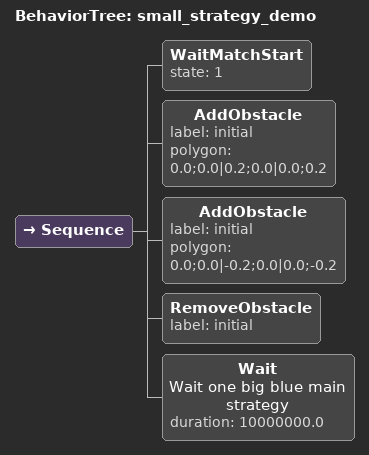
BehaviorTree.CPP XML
<?xml version="1.0" encoding="UTF-8"?>
<root BTCPP_format="4">
  <BehaviorTree ID="small_strategy_demo">
    <Sequence>
      <WaitMatchStart state="1"/>
      <AddObstacle label="initial"
                   polygon="0.0;0.0|0.2;0.0|0.0;0.2"/>
      <AddObstacle label="initial"
                   polygon="0.0;0.0|-0.2;0.0|0.0;-0.2"/>
      <RemoveObstacle label="initial"/>
      <Wait name="Wait one big blue main strategy"
            duration="10000000.0"/>
    </Sequence>
  </BehaviorTree>

</root>
